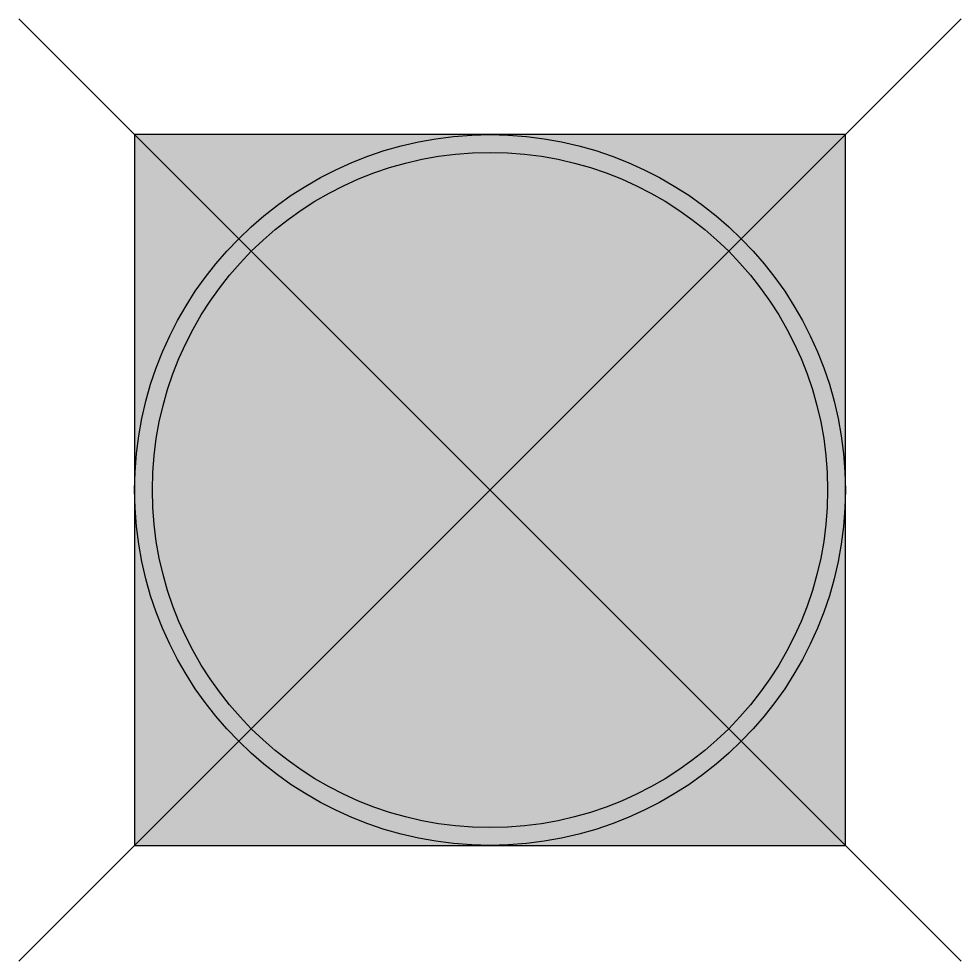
# Model space of a CAD drawing. Header units: metres. Extents: x -2.65 to 2.65, y -2.65 to 2.65.
import ezdxf

# ---------------------------------------------------------------- set-up
doc = ezdxf.new("R2010")
doc.units = ezdxf.units.M

msp = doc.modelspace()

# ---------------------------------------------------------------- hatches: boundary and pattern name
at = {"true_color": 0xffffff}
h = msp.add_hatch(color=7, dxfattribs=at)
h.dxf.hatch_style = 1
h.paths.add_polyline_path([(-2, -2), (2, -2), (2, 2), (-2, 2)])

# ---------------------------------------------------------------- linework, layer by layer
for p, q in [((-2.6517, -2.6517), (2.6517, 2.6517)), ((2.6517, -2.6517), (-2.6517, 2.6517))]:
    msp.add_line(p, q)
at = {"flags": 128}
msp.add_lwpolyline([(-2, -2), (2, -2), (2, 2), (-2, 2)], close=True, dxfattribs=at)
for radius in [2, 1.9]:
    msp.add_circle((0, 0), radius)

doc.saveas('drawing.dxf')
